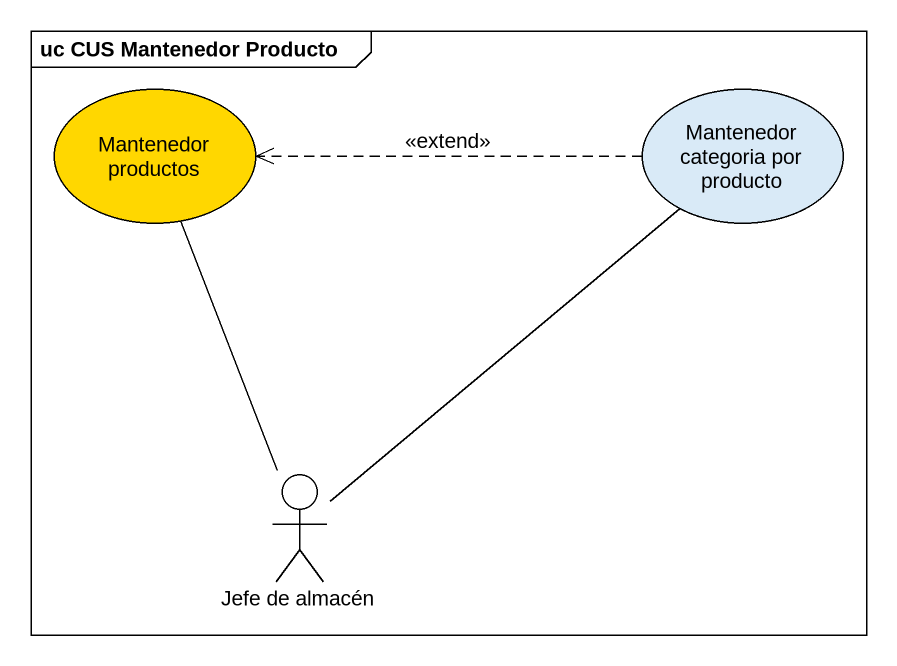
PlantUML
@startuml
mainframe uc CUS Mantenedor Producto
usecase "Mantenedor productos" as Mantenedor_productos #FFD700
usecase "Mantenedor categoria por producto" as Mantenedor_categoria_por
actor "Jefe de almacén" as Jefe_de_almacén
Mantenedor_categoria_por .left.> Mantenedor_productos : <<extend>>
Jefe_de_almacén -up- Mantenedor_productos
Jefe_de_almacén -up- Mantenedor_categoria_por
@enduml
